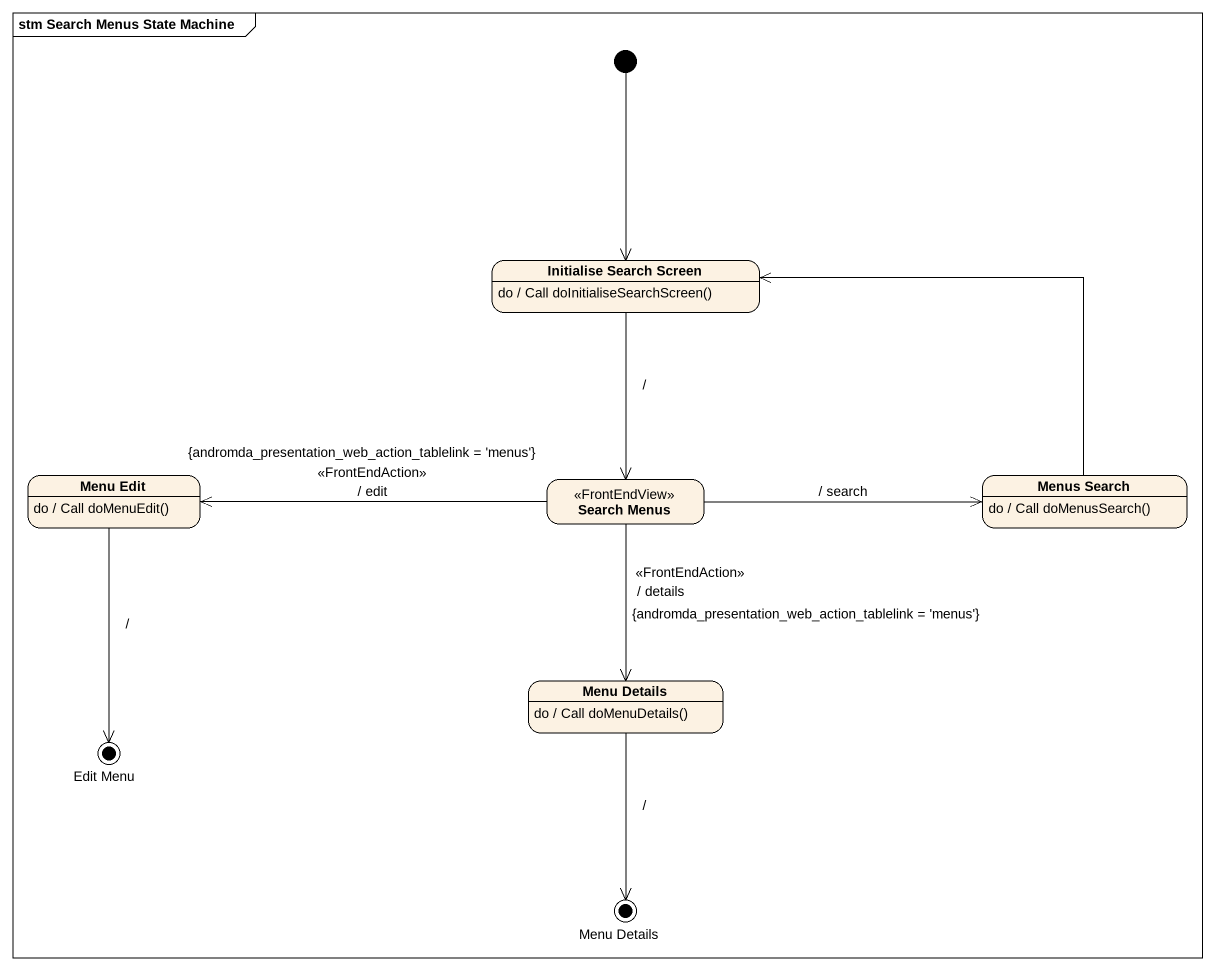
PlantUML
@startuml
mainframe stm Search Menus State Machine
hide empty description
state "Initialise Search Screen" as Initialise_Search_Screen
Initialise_Search_Screen : do / Call doInitialiseSearchScreen()
state "Menu Edit" as Menu_Edit
Menu_Edit : do / Call doMenuEdit()
state "Search Menus" as Search_Menus <<FrontEndView>>
state "Menus Search" as Menus_Search
Menus_Search : do / Call doMenusSearch()
state "Menu Details" as Menu_Details
Menu_Details : do / Call doMenuDetails()
state "Edit Menu" as Edit_Menu <<end>>
state "Menu Details" as Menu_Details_2 <<end>>
[*] --> Initialise_Search_Screen
Initialise_Search_Screen --> Search_Menus : /
Menu_Edit --> Edit_Menu : /
Search_Menus -left-> Menu_Edit : {andromda_presentation_web_action_tablelink = 'menus'}\n<<FrontEndAction>>\n/ edit
Search_Menus -right-> Menus_Search : / search
Search_Menus --> Menu_Details : <<FrontEndAction>>\n/ details\n{andromda_presentation_web_action_tablelink = 'menus'}
Menus_Search -left-> Initialise_Search_Screen
Menu_Details --> Menu_Details_2 : /
@enduml
